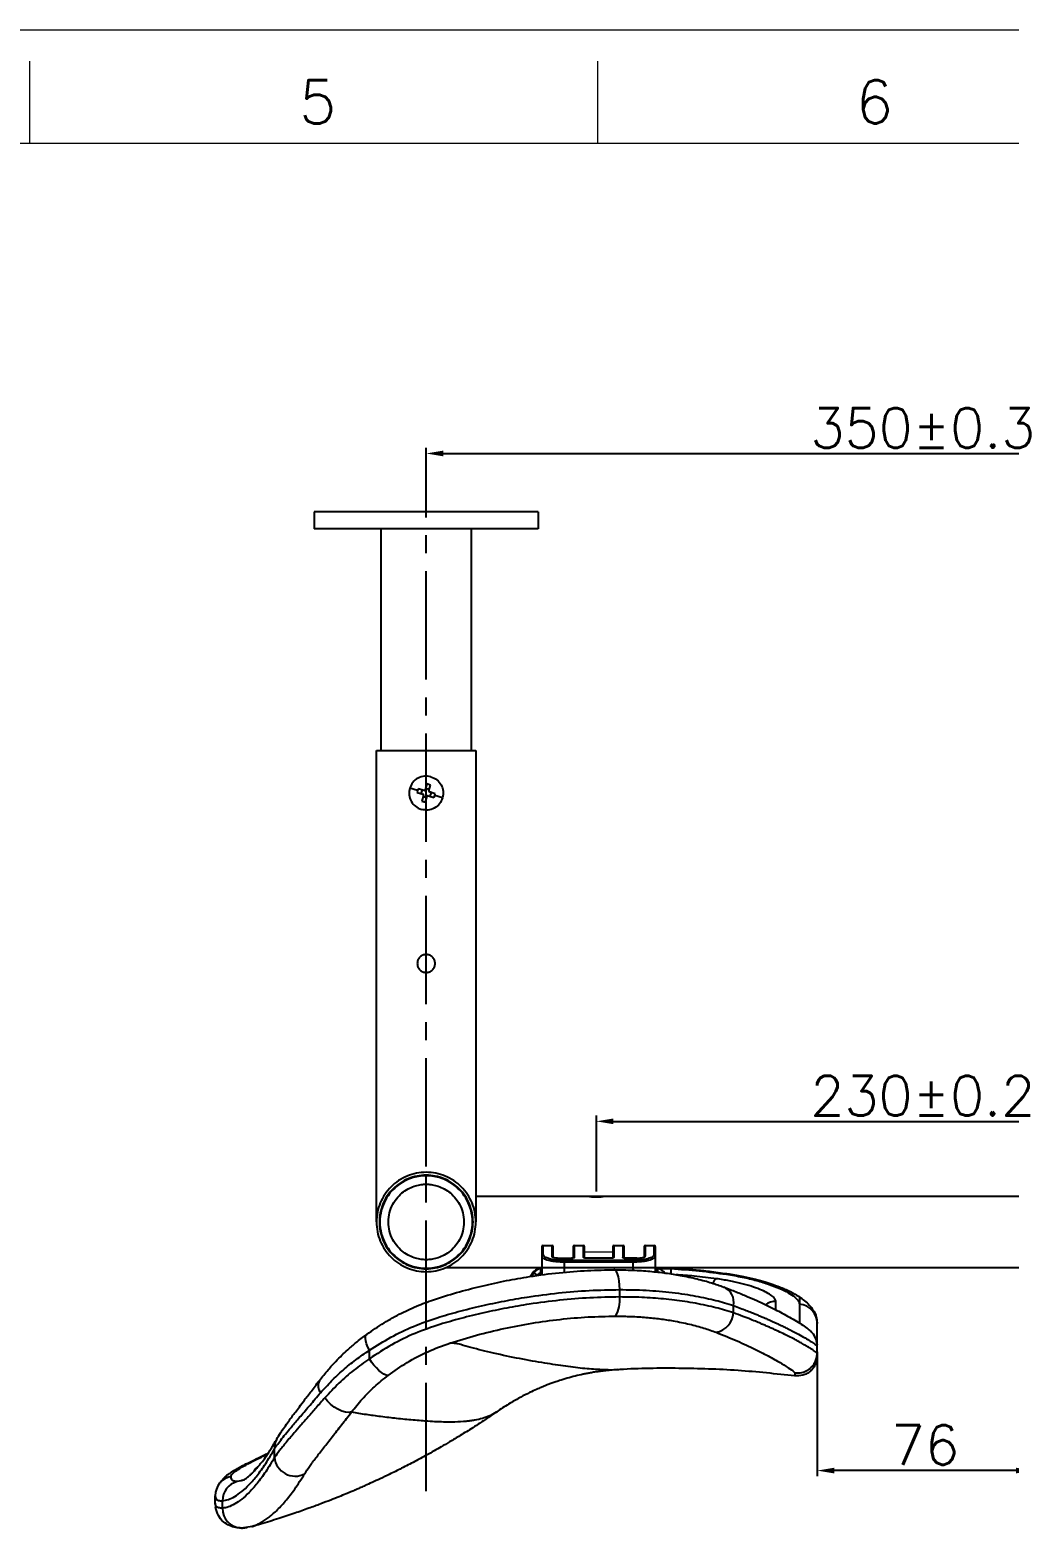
# Model space of a CAD drawing. Header units: inches. Extents: x 63 to 903, y 39 to 633.
# Drawn here: x 483.1 to 655.6, y 369.3 to 633 of the extents above; entities that cross this region are included whole.
import ezdxf

# ---------------------------------------------------------------- set-up
doc = ezdxf.new("R2010")
doc.units = ezdxf.units.IN
doc.header["$MEASUREMENT"] = 0
doc.linetypes.add('CENTER2', pattern=[28.575, 19.05, -3.175, 3.175, -3.175])
doc.layers.get('0').update_dxf_attribs({"lineweight": 13})
doc.layers.get('Defpoints').update_dxf_attribs({"color": 3})
doc.layers.add('윤곽선', color=7, linetype='Continuous', lineweight=9)
doc.layers.add('중심선', color=1, linetype='CENTER2')
doc.styles.get("Standard").update_dxf_attribs({"font": 'romans.shx', "bigfont": 'ghs.shx'})
doc.dimstyles.new('2-1사본 Standard', dxfattribs={"dimtxt": 2.5, "dimasz": 3, "dimexe": 1, "dimexo": 1, "dimgap": 1, "dimtad": 1, "dimdec": 1, "dimlfac": 2, "dimdsep": 46, "dimtxsty": 'Standard', "dimcen": 0.09, "dimclrd": 1, "dimclre": 1, "dimclrt": 2, "dimadec": 0, "dimazin": 0, "dimtfac": 1, "dimtdec": 1, "dimtmove": 0, "dimatfit": 3, "dimfxl": 0, "dimtolj": 1, "dimtzin": 0, "dimarcsym": 0})

# ---------------------------------------------------------------- blocks, each defined once
blk = doc.blocks.new('*D3')
at = {"layer": 'Defpoints', "color": 0}
for p in [(697.89, 440.9), (582.89, 427.53), (697.89, 427.53)]:
    blk.add_point(p, dxfattribs=at)
at = {"layer": '윤곽선', "color": 1, "lineweight": -2}
for p, q in [((582.89, 428.53), (582.89, 441.9)), ((585.89, 440.9), (694.89, 440.9)), ((697.89, 428.53), (697.89, 441.9))]:
    blk.add_line(p, q, dxfattribs=at)
at = {"layer": '윤곽선', "color": 1}
for points in [[(585.89, 441.4), (585.89, 440.4), (582.89, 440.9)], [(694.89, 441.4), (694.89, 440.4), (697.89, 440.9)]]:
    blk.add_solid(points, dxfattribs=at)
at = {"layer": '윤곽선', "color": 2, "insert": (640.39, 445.4), "char_height": 7, "attachment_point": 5}
blk.add_mtext('\\A1;230%%P0.2', dxfattribs=at)
blk = doc.blocks.new('*D4')
at = {"layer": 'Defpoints', "color": 0}
for p in [(621.79, 401.35), (659.79, 400.73), (621.79, 379.43)]:
    blk.add_point(p, dxfattribs=at)
at = {"layer": '윤곽선', "color": 1, "lineweight": -2}
for p, q in [((621.79, 400.35), (621.79, 378.43)), ((659.79, 399.73), (659.79, 378.43)), ((656.79, 379.43), (624.79, 379.43))]:
    blk.add_line(p, q, dxfattribs=at)
at = {"layer": '윤곽선', "color": 1}
for points in [[(624.79, 379.93), (624.79, 378.93), (621.79, 379.43)], [(656.79, 379.93), (656.79, 378.93), (659.79, 379.43)]]:
    blk.add_solid(points, dxfattribs=at)
at = {"layer": '윤곽선', "color": 2, "insert": (640.79, 383.93), "char_height": 7, "attachment_point": 5}
blk.add_mtext('\\A1;76', dxfattribs=at)
blk = doc.blocks.new('*D14')
at = {"layer": 'Defpoints', "color": 0}
for p in [(727.91, 558.46), (552.91, 546.18), (727.91, 545.93)]:
    blk.add_point(p, dxfattribs=at)
at = {"layer": '윤곽선', "color": 1, "lineweight": -2}
for p, q in [((552.91, 547.18), (552.91, 559.46)), ((727.91, 546.93), (727.91, 559.46)), ((555.91, 558.46), (724.91, 558.46))]:
    blk.add_line(p, q, dxfattribs=at)
at = {"layer": '윤곽선', "color": 1}
for points in [[(555.91, 558.96), (555.91, 557.96), (552.91, 558.46)], [(724.91, 558.96), (724.91, 557.96), (727.91, 558.46)]]:
    blk.add_solid(points, dxfattribs=at)
at = {"layer": '윤곽선', "color": 2, "insert": (640.41, 562.96), "char_height": 7, "attachment_point": 5}
blk.add_mtext('\\A1;350%%P0.3', dxfattribs=at)

msp = doc.modelspace()

# ---------------------------------------------------------------- linework, layer by layer
at = {"color": 7, "linetype": 'Continuous'}
for p, q in [((63.122, 633.006), (903.121, 633.006)), ((483.122, 613.006), (483.122, 627.542)), ((583.122, 613.006), (583.122, 627.542)), ((883.121, 613.006), (83.122, 613.006))]:
    msp.add_line(p, q, dxfattribs=at)
at = {"color": 7, "linetype": 'Continuous', "lineweight": 25}
for p, q in [((533.214, 548.184), (533.214, 545.184)), ((572.614, 548.184), (533.214, 548.184)), ((572.614, 548.184), (572.614, 545.184)), ((572.614, 545.184), (533.214, 545.184)), ((544.914, 545.184), (544.914, 506.184)), ((560.914, 506.184), (560.914, 545.184)), ((544.164, 423.184), (544.164, 506.184)), ((561.664, 506.184), (561.664, 423.184)), ((551.4, 499.129), (550.035, 499.53)), ((551.4, 499.129), (551.309, 498.796)), ((551.309, 498.796), (552.342, 498.493)), ((551.503, 499.458), (551.4, 499.129)), ((552.536, 499.155), (551.503, 499.458)), ((552.053, 498.577), (552.248, 499.239)), ((553.026, 500.289), (552.722, 499.256)), ((552.807, 499.545), (553.469, 499.35)), ((553.688, 500.095), (553.026, 500.289)), ((553.384, 499.062), (553.688, 500.095)), ((554.519, 498.572), (553.486, 498.876)), ((553.774, 498.791), (553.58, 498.129)), ((554.427, 498.24), (554.519, 498.572)), ((552.443, 498.306), (552.14, 497.274)), ((552.14, 497.274), (552.802, 497.079)), ((553.021, 497.824), (552.359, 498.018)), ((552.802, 497.079), (553.105, 498.112)), ((553.292, 498.214), (554.324, 497.91)), ((554.324, 497.91), (554.427, 498.24)), ((555.792, 497.839), (554.427, 498.24)), ((573.31, 427.684), (561.664, 427.684)), ((719.914, 427.684), (561.664, 427.684)), ((573.289, 418.791), (573.289, 417.151)), ((573.289, 417.151), (573.289, 413.854)), ((573.539, 419.041), (575.039, 419.041)), ((573.539, 419.037), (575.039, 419.037)), ((573.539, 417.394), (573.539, 419.037)), ((575.039, 419.037), (575.039, 417.206)), ((575.289, 416.963), (575.289, 418.791)), ((576.539, 416.824), (578.539, 416.824)), ((576.539, 416.816), (578.539, 416.816)), ((578.789, 418.791), (578.789, 416.843)), ((579.039, 419.041), (580.539, 419.041)), ((579.039, 419.037), (580.539, 419.037)), ((579.039, 416.948), (579.039, 419.037)), ((580.539, 419.037), (580.539, 417.013)), ((580.789, 416.905), (580.789, 418.791)), ((581.039, 416.89), (585.539, 416.89)), ((581.039, 416.882), (585.539, 416.882)), ((585.789, 418.791), (585.789, 416.909)), ((586.039, 419.041), (587.539, 419.041)), ((586.039, 419.037), (587.539, 419.037)), ((586.039, 417.013), (586.039, 419.037)), ((587.539, 419.037), (587.539, 416.948)), ((587.789, 416.839), (587.789, 418.791)), ((588.039, 416.824), (590.039, 416.824)), ((590.039, 416.816), (588.039, 416.816)), ((591.289, 418.791), (591.289, 416.963)), ((591.539, 419.041), (593.039, 419.041)), ((591.539, 419.037), (593.039, 419.037)), ((591.539, 417.206), (591.539, 419.037)), ((593.039, 419.037), (593.039, 417.394)), ((593.289, 417.151), (593.289, 418.791)), ((593.289, 414.397), (593.289, 417.151)), ((556.457, 415.184), (559.914, 415.184)), ((556.457, 415.184), (688.289, 415.184)), ((559.914, 415.184), (564.914, 415.184)), ((571.614, 414.184), (571.272, 413.593)), ((571.856, 414.184), (571.534, 413.626)), ((573.039, 414.934), (572.913, 414.934)), ((573.039, 414.175), (573.289, 414.175)), ((573.055, 414.931), (573.055, 414.915)), ((589.289, 416.407), (577.289, 416.407)), ((577.289, 416.407), (577.289, 416.166)), ((577.289, 416.166), (589.289, 416.166)), ((586.07, 414.772), (585.989, 414.779)), ((589.289, 416.407), (589.289, 416.166)), ((593.344, 415.131), (596.383, 415.075)), ((593.664, 414.934), (593.539, 414.934)), ((596.07, 413.973), (596.051, 414.974)), ((586.999, 409.984), (586.999, 411.279)), ((607.053, 407.185), (607.053, 408.465)), ((621.737, 405.901), (621.789, 405.311)), ((621.789, 400.111), (621.789, 401.354)), ((542.929, 399.103), (542.929, 400.596)), ((586.679, 397.191), (586.576, 397.179)), ((617.864, 396.158), (617.864, 396.161)), ((526.212, 381.744), (526.212, 383.26)), ((515.744, 373.686), (515.744, 374.997)), ((515.744, 373.711), (515.744, 374.99)), ((515.744, 373.711), (515.822, 372.979)), ((517.031, 372.812), (517.031, 374.102)), ((522.265, 369.587), (520.373, 369.315)), ((522.199, 369.594), (522.265, 369.608))]:
    msp.add_line(p, q, dxfattribs=at)
for p, q in [((584.493, 427.685), (581.285, 427.683)), ((585.789, 417.85), (580.789, 417.85))]:
    msp.add_line(p, q)
at = {"color": 8, "linetype": 'Continuous', "lineweight": 25}
for p, q in [((573.539, 419.041), (573.539, 419.037)), ((575.039, 419.041), (575.039, 419.037)), ((576.539, 416.824), (576.539, 416.816)), ((578.539, 416.824), (578.539, 416.816)), ((579.039, 419.041), (579.039, 419.037)), ((580.539, 419.041), (580.539, 419.037)), ((581.039, 416.89), (581.039, 416.882)), ((585.539, 416.89), (585.539, 416.882)), ((586.039, 419.037), (586.039, 419.041)), ((587.539, 419.037), (587.539, 419.041)), ((588.039, 416.816), (588.039, 416.824)), ((590.039, 416.816), (590.039, 416.824)), ((591.539, 419.037), (591.539, 419.041)), ((593.039, 419.037), (593.039, 419.041)), ((572.913, 414.915), (572.913, 414.934)), ((573.039, 414.934), (573.039, 414.93)), ((573.039, 414.175), (573.039, 413.821)), ((577.289, 414.325), (577.289, 416.166)), ((589.289, 416.166), (589.289, 414.707)), ((593.452, 414.994), (596.051, 414.974)), ((593.539, 414.372), (593.539, 414.934)), ((593.664, 414.934), (593.664, 414.357)), ((614.516, 407.711), (614.507, 409.183)), ((520.348, 377.64), (519.645, 377.493))]:
    msp.add_line(p, q, dxfattribs=at)
at = {"color": 8, "linetype": 'Continuous', "lineweight": 25, "flags": 128}
for points in [[(571.795, 414.08), (571.723, 414.121), (571.663, 414.156), (571.626, 414.177), (571.614, 414.184)], [(586.999, 411.279), (586.971, 412.076), (586.892, 412.831), (586.768, 413.504), (586.604, 414.061), (586.41, 414.472), (586.195, 414.714), (586.07, 414.772)], [(594.963, 414.184), (594.951, 414.177), (594.914, 414.156), (594.854, 414.121), (594.782, 414.08)], [(596.051, 414.974), (596.28, 415.085), (596.383, 415.075)], [(605.785, 413.98), (606.12, 414.059), (606.279, 414.034)], [(542.929, 400.596), (542.628, 401.178), (542.402, 401.736), (542.259, 402.25), (542.206, 402.698), (542.244, 403.064), (542.371, 403.332), (542.441, 403.405)]]:
    msp.add_lwpolyline(points, dxfattribs=at)
at = {"color": 7, "linetype": 'Continuous', "lineweight": 25, "flags": 128}
for points in [[(572.505, 413.809), (572.378, 413.882), (572.257, 413.953), (572.144, 414.018), (572.046, 414.074), (571.965, 414.121), (571.905, 414.156), (571.868, 414.177), (571.856, 414.184)], [(546.223, 396.187), (545.878, 396.25), (545.481, 396.421), (545.049, 396.693), (544.596, 397.056), (544.142, 397.496), (543.701, 397.997), (543.292, 398.539), (542.929, 399.103)], [(539.783, 389.747), (539.283, 389.667), (538.692, 389.719), (538.042, 389.903), (537.366, 390.208), (536.7, 390.618), (536.077, 391.113), (535.53, 391.667), (535.087, 392.251)], [(520.376, 369.315), (520.579, 369.313), (521.36, 369.418)]]:
    msp.add_lwpolyline(points, dxfattribs=at)
at = {"color": 7, "linetype": 'Continuous', "lineweight": 25}
for centre, radius, start, end in [((573.539, 418.791), 0.25, 90, 180), ((573.536, 418.789), 0.248, 89.51572, 179.5018), ((573.535, 417.147), 0.246, 89.16643, 179.13814), ((575.039, 418.791), 0.25, 0, 90), ((575.041, 418.789), 0.248, 0.49942, 90.48306), ((579.039, 418.791), 0.25, 90, 180), ((579.036, 418.789), 0.248, 89.51572, 179.5018), ((580.539, 418.791), 0.25, 0, 90), ((580.541, 418.789), 0.248, 0.49942, 90.48306), ((586.039, 418.791), 0.25, 90, 180), ((586.036, 418.789), 0.248, 89.51572, 179.5018), ((587.539, 418.791), 0.25, 0, 90), ((587.541, 418.789), 0.248, 0.4982, 90.48428), ((591.539, 418.791), 0.25, 90, 180), ((591.536, 418.789), 0.248, 89.51572, 179.5018), ((593.039, 418.791), 0.25, 0, 90), ((593.041, 418.789), 0.248, 0.4982, 90.48428), ((593.042, 417.147), 0.246, 0.86186, 90.83357), ((572.913, 413.434), 1.5, 90, 150), ((573.155, 413.434), 1.5, 93.80151, 150), ((573.155, 413.434), 0.75, 98.89943, 150), ((573.039, 415.184), 0.25, 270, 0), ((573.039, 415.18), 0.25, 273.80151, 0), ((593.539, 415.184), 0.25, 180, 270), ((593.664, 413.434), 1.5, 30, 90), ((581.242, 409.429), 5.784, 330.78793, 5.50268), ((603.328, 407.44), 3.734, 280.33732, 356.07901), ((529.828, 382.073), 3.631, 185.1984, 297.42357), ((519.235, 374.985), 3.491, 101.2646, 179.91207), ((520.523, 374.113), 3.492, 104.55318, 180.18808)]:
    msp.add_arc(centre, radius, start, end, dxfattribs=at)
at = {"color": 8, "linetype": 'Continuous', "lineweight": 25}
for centre, radius, start, end in [((575.042, 416.958), 0.248, 12.19103, 90.75222), ((579.037, 416.695), 0.253, 89.73945, 143.47592), ((580.54, 416.76), 0.253, 36.78351, 90.25944), ((586.037, 416.76), 0.253, 89.74152, 143.2147), ((587.54, 416.696), 0.252, 36.38489, 90.31136), ((591.535, 416.958), 0.248, 89.24457, 167.94762), ((604.925, 411.787), 1.656, 121.75659, 157.79304), ((604.16, 409.033), 2.948, 348.87991, 66.60871), ((614.287, 406.665), 2.528, 85.01803, 128.99954), ((618.321, 405.277), 3.472, 357.04261, 84.24235), ((535.804, 394.367), 1.927, 152.26229, 220.0945), ((529.244, 383.49), 3.041, 150.94002, 184.32922), ((520.522, 372.803), 3.491, 179.85182, 267.59375)]:
    msp.add_arc(centre, radius, start, end, dxfattribs=at)
at = {"color": 7, "linetype": 'Continuous', "lineweight": 25}
for points, knots in [([(544.164, 506.184), (544.196, 506.184), (544.262, 506.184), (544.782, 506.184), (545.59, 506.184), (546.687, 506.184), (548.021, 506.184), (549.544, 506.184), (551.196, 506.184), (552.914, 506.184), (554.632, 506.184), (556.284, 506.184), (557.806, 506.184), (559.141, 506.184), (560.237, 506.184), (561.046, 506.184), (561.566, 506.184), (561.631, 506.184), (561.664, 506.184)], [0, 0, 0, 0, 0.0625, 0.1250001, 0.1874999, 0.2500001, 0.3125, 0.375, 0.4374999, 0.4999999, 0.5625001, 0.625, 0.6875, 0.7499999, 0.8125001, 0.8749999, 0.9375, 1, 1, 1, 1]), ([(553.759, 501.563), (553.369, 501.63), (552.59, 501.765), (551.443, 501.379), (550.498, 500.623), (550.19, 499.894), (550.035, 499.53)], [0, 0, 0, 0, 0.2499993, 0.5000005, 0.7499995, 1, 1, 1, 1]), ([(553.759, 501.563), (554.124, 501.408), (554.853, 501.1), (555.609, 500.155), (555.995, 499.008), (555.86, 498.229), (555.792, 497.839)], [0, 0, 0, 0, 0.2499997, 0.5, 0.75, 1, 1, 1, 1]), ([(550.035, 499.53), (549.968, 499.14), (549.833, 498.36), (550.219, 497.213), (550.975, 496.268), (551.704, 495.96), (552.068, 495.806)], [0, 0, 0, 0, 0.2499999, 0.5000005, 0.75, 1, 1, 1, 1]), ([(552.443, 498.306), (552.447, 498.326), (552.453, 498.365), (552.434, 498.422), (552.396, 498.47), (552.36, 498.485), (552.342, 498.493)], [0, 0, 0, 0, 0.2500191, 0.4997504, 0.7494252, 1, 1, 1, 1]), ([(552.536, 499.155), (552.556, 499.151), (552.594, 499.145), (552.652, 499.164), (552.699, 499.202), (552.715, 499.238), (552.722, 499.256)], [0, 0, 0, 0, 0.2500194, 0.499759, 0.7494123, 1, 1, 1, 1]), ([(553.384, 499.062), (553.381, 499.042), (553.374, 499.004), (553.393, 498.946), (553.431, 498.899), (553.468, 498.883), (553.486, 498.876)], [0, 0, 0, 0, 0.2500191, 0.4997504, 0.7494252, 1, 1, 1, 1]), ([(555.792, 497.839), (555.638, 497.474), (555.33, 496.745), (554.385, 495.989), (553.238, 495.603), (552.458, 495.738), (552.068, 495.806)], [0, 0, 0, 0, 0.2500005, 0.5000009, 0.7500007, 1, 1, 1, 1]), ([(553.292, 498.214), (553.272, 498.217), (553.233, 498.224), (553.176, 498.205), (553.128, 498.167), (553.113, 498.13), (553.105, 498.112)], [0, 0, 0, 0, 0.2500205, 0.4997579, 0.7494238, 1, 1, 1, 1]), ([(554.489, 468.684), (554.465, 468.891), (554.417, 469.303), (554.054, 469.826), (553.535, 470.176), (552.915, 470.3), (552.294, 470.177), (551.775, 469.827), (551.411, 469.305), (551.363, 468.891), (551.339, 468.684)], [0, 0, 0, 0, 0.1248758, 0.2498069, 0.3747761, 0.4998242, 0.6248423, 0.749795, 0.8746851, 1, 1, 1, 1]), ([(551.339, 468.684), (551.363, 468.477), (551.41, 468.064), (551.774, 467.542), (552.293, 467.192), (552.913, 467.068), (553.534, 467.191), (554.053, 467.542), (554.417, 468.065), (554.465, 468.478), (554.489, 468.684)], [0, 0, 0, 0, 0.1250747, 0.2500706, 0.3749934, 0.4998806, 0.6248648, 0.7500121, 0.8750757, 1, 1, 1, 1]), ([(552.914, 431.934), (552.341, 431.902), (551.196, 431.836), (549.544, 431.316), (548.021, 430.508), (546.687, 429.411), (545.592, 428.077), (544.778, 426.554), (544.277, 424.902), (544.107, 423.184), (544.277, 421.466), (544.778, 419.814), (545.592, 418.292), (546.687, 416.957), (548.021, 415.861), (549.544, 415.052), (551.196, 414.532), (552.341, 414.467), (552.914, 414.434)], [0, 0, 0, 0, 0.0625, 0.1249999, 0.1874999, 0.2499999, 0.3125, 0.3749999, 0.4375, 0.5, 0.5625, 0.6250001, 0.6875, 0.7500002, 0.8125001, 0.8750001, 0.9375, 1, 1, 1, 1]), ([(552.914, 431.434), (552.374, 431.403), (551.294, 431.342), (549.736, 430.851), (548.301, 430.089), (547.043, 429.055), (546.01, 427.797), (545.243, 426.362), (544.77, 424.804), (544.611, 423.184), (544.77, 421.564), (545.243, 420.007), (546.01, 418.571), (547.043, 417.313), (548.301, 416.279), (549.736, 415.517), (551.294, 415.026), (552.374, 414.965), (552.914, 414.934)], [0, 0, 0, 0, 0.0624998, 0.1249998, 0.1874998, 0.2499999, 0.3125, 0.375, 0.4375, 0.5, 0.5625, 0.625, 0.6875, 0.7500001, 0.8125002, 0.8750002, 0.9375002, 1, 1, 1, 1]), ([(552.914, 431.334), (552.552, 431.32), (551.781, 431.29), (550.572, 431.025), (549.274, 430.526), (547.948, 429.715), (546.693, 428.55), (545.639, 427.022), (544.93, 425.191), (544.679, 423.184), (544.93, 421.177), (545.639, 419.346), (546.693, 417.819), (547.948, 416.653), (549.274, 415.842), (550.572, 415.344), (551.781, 415.078), (552.552, 415.048), (552.914, 415.034)], [0, 0, 0, 0, 0.0424236, 0.0904205, 0.1445034, 0.2049696, 0.2717345, 0.3441509, 0.4208945, 0.5, 0.5791055, 0.6558491, 0.7282655, 0.7950304, 0.8554966, 0.9095795, 0.9575764, 1, 1, 1, 1]), ([(552.914, 416.534), (552.619, 416.546), (551.99, 416.57), (551.003, 416.787), (549.944, 417.193), (548.862, 417.855), (547.838, 418.806), (546.978, 420.053), (546.4, 421.547), (546.195, 423.184), (546.4, 424.822), (546.978, 426.316), (547.838, 427.562), (548.862, 428.513), (549.944, 429.175), (551.003, 429.582), (551.99, 429.798), (552.619, 429.823), (552.914, 429.834)], [0, 0, 0, 0, 0.0424235, 0.0904206, 0.1445033, 0.2049696, 0.2717344, 0.3441509, 0.4208944, 0.5, 0.5791055, 0.6558491, 0.7282657, 0.7950304, 0.8554967, 0.9095794, 0.9575765, 1, 1, 1, 1]), ([(552.914, 414.434), (553.487, 414.467), (554.632, 414.532), (556.284, 415.052), (557.806, 415.861), (559.141, 416.957), (560.236, 418.292), (561.05, 419.814), (561.551, 421.466), (561.72, 423.184), (561.551, 424.902), (561.05, 426.554), (560.236, 428.077), (559.141, 429.411), (557.806, 430.508), (556.284, 431.316), (554.632, 431.836), (553.487, 431.902), (552.914, 431.934)], [0, 0, 0, 0, 0.0625002, 0.1250001, 0.1875001, 0.25, 0.3125001, 0.375, 0.4375001, 0.5, 0.5625, 0.625, 0.6874999, 0.75, 0.8124999, 0.8749999, 0.9374998, 1, 1, 1, 1]), ([(552.914, 414.934), (553.454, 414.965), (554.534, 415.026), (556.091, 415.517), (557.527, 416.279), (558.785, 417.313), (559.818, 418.571), (560.585, 420.007), (561.057, 421.564), (561.217, 423.184), (561.057, 424.804), (560.585, 426.362), (559.818, 427.797), (558.785, 429.055), (557.527, 430.089), (556.091, 430.851), (554.534, 431.342), (553.454, 431.403), (552.914, 431.434)], [0, 0, 0, 0, 0.0625, 0.125, 0.1875, 0.25, 0.3125001, 0.3750001, 0.4375, 0.5, 0.5625, 0.6249999, 0.6874999, 0.75, 0.8125, 0.875, 0.9375, 1, 1, 1, 1]), ([(552.914, 415.034), (553.275, 415.048), (554.046, 415.078), (555.255, 415.344), (556.553, 415.842), (557.879, 416.653), (559.135, 417.819), (560.188, 419.346), (560.897, 421.177), (561.148, 423.184), (560.897, 425.191), (560.188, 427.022), (559.135, 428.55), (557.879, 429.715), (556.553, 430.526), (555.255, 431.025), (554.046, 431.29), (553.275, 431.32), (552.914, 431.334)], [0, 0, 0, 0, 0.0424239, 0.0904208, 0.1445036, 0.2049698, 0.2717344, 0.344151, 0.4208945, 0.5, 0.5791055, 0.655849, 0.7282656, 0.7950302, 0.8554964, 0.9095792, 0.9575761, 1, 1, 1, 1]), ([(552.914, 429.834), (552.914, 430.023), (552.914, 430.313), (552.914, 430.662), (552.914, 430.903), (552.914, 431.096), (552.914, 431.283), (552.914, 431.314), (552.914, 431.334)], [0, 0, 0, 0, 0.2394569, 0.3683605, 0.4999996, 0.6316388, 0.7605424, 1, 1, 1, 1]), ([(552.914, 429.834), (553.209, 429.823), (553.838, 429.798), (554.824, 429.582), (555.883, 429.175), (556.965, 428.513), (557.99, 427.562), (558.85, 426.316), (559.428, 424.822), (559.633, 423.184), (559.428, 421.547), (558.85, 420.053), (557.99, 418.806), (556.965, 417.855), (555.883, 417.193), (554.824, 416.787), (553.838, 416.57), (553.209, 416.546), (552.914, 416.534)], [0, 0, 0, 0, 0.0424238, 0.0904209, 0.1445036, 0.2049698, 0.2717345, 0.344151, 0.4208946, 0.5, 0.5791055, 0.655849, 0.7282655, 0.7950302, 0.8554964, 0.9095791, 0.9575762, 1, 1, 1, 1]), ([(584.493, 427.683), (584.49, 427.684), (584.479, 427.686), (584.364, 427.669), (584.144, 427.63), (583.912, 427.598), (583.74, 427.575), (583.52, 427.551), (583.201, 427.53), (582.885, 427.523), (582.568, 427.531), (582.26, 427.551), (582.066, 427.572), (581.953, 427.586), (581.867, 427.598), (581.629, 427.631), (581.41, 427.669), (581.297, 427.686), (581.287, 427.684), (581.285, 427.683)], [0, 0, 0, 0, 0.0194679, 0.0895513, 0.2263, 0.2737745, 0.2877118, 0.3637323, 0.4344292, 0.5010705, 0.5672055, 0.6384139, 0.7070797, 0.7090028, 0.7262088, 0.7758011, 0.9124503, 0.9827301, 1, 1, 1, 1]), ([(573.289, 417.151), (573.317, 417.064), (573.352, 416.954), (573.514, 416.838), (573.749, 416.686), (574.22, 416.508), (575.059, 416.335), (575.996, 416.205), (576.778, 416.182), (577.289, 416.166)], [0, 0, 0, 0, 0.1807046, 0.229749, 0.2438823, 0.4996713, 0.6328766, 0.7607022, 1, 1, 1, 1]), ([(577.289, 416.407), (577.04, 416.411), (576.539, 416.419), (575.587, 416.505), (574.547, 416.697), (573.706, 417.029), (573.594, 417.272), (573.539, 417.394)], [0, 0, 0, 0, 0.12477465, 0.25143056, 0.50061514, 0.74957967, 1, 1, 1, 1]), ([(575.039, 417.206), (575.06, 417.156), (575.104, 417.058), (575.443, 416.927), (575.858, 416.853), (576.239, 416.82), (576.439, 416.817), (576.539, 416.816)], [0, 0, 0, 0, 0.2502024, 0.4998557, 0.7493921, 0.8747496, 1, 1, 1, 1]), ([(575.847, 416.867), (575.943, 416.855), (576.155, 416.83), (576.403, 416.826), (576.539, 416.823)], [0, 0, 0, 0, 0.4551555, 1, 1, 1, 1]), ([(579.039, 416.948), (579.032, 416.931), (579.019, 416.897), (578.921, 416.86), (578.821, 416.838), (578.734, 416.825), (578.639, 416.817), (578.572, 416.816), (578.539, 416.816)], [0, 0, 0, 0, 0.25068221, 0.49915517, 0.6280756, 0.75089448, 0.87303004, 1, 1, 1, 1]), ([(578.539, 416.823), (578.573, 416.824), (578.638, 416.825), (578.718, 416.831), (578.773, 416.837), (578.792, 416.836), (578.8, 416.835)], [0, 0, 0, 0, 0.2903127, 0.5557937, 0.7999331, 1, 1, 1, 1]), ([(580.539, 417.013), (580.545, 416.996), (580.558, 416.962), (580.656, 416.926), (580.756, 416.904), (580.843, 416.891), (580.938, 416.883), (581.005, 416.882), (581.039, 416.882)], [0, 0, 0, 0, 0.25039597, 0.49830699, 0.62753056, 0.75058832, 0.87290032, 1, 1, 1, 1]), ([(580.797, 416.899), (580.811, 416.898), (580.843, 416.897), (580.927, 416.89), (580.999, 416.89), (581.039, 416.89)], [0, 0, 0, 0, 0.2690652, 0.6079927, 1, 1, 1, 1]), ([(585.539, 416.882), (585.572, 416.882), (585.639, 416.883), (585.734, 416.891), (585.821, 416.904), (585.921, 416.926), (586.019, 416.962), (586.032, 416.996), (586.039, 417.013)], [0, 0, 0, 0, 0.126978, 0.2491268, 0.3719418, 0.5008418, 0.7493365, 1, 1, 1, 1]), ([(585.539, 416.89), (585.573, 416.89), (585.638, 416.891), (585.718, 416.897), (585.773, 416.903), (585.791, 416.902), (585.799, 416.901)], [0, 0, 0, 0, 0.29346963, 0.56184414, 0.80866282, 1, 1, 1, 1]), ([(588.039, 416.816), (588.005, 416.816), (587.938, 416.817), (587.843, 416.825), (587.756, 416.838), (587.656, 416.86), (587.558, 416.897), (587.545, 416.931), (587.539, 416.948)], [0, 0, 0, 0, 0.1270872, 0.2493944, 0.3724521, 0.5016976, 0.7495911, 1, 1, 1, 1]), ([(587.794, 416.833), (587.809, 416.832), (587.843, 416.831), (587.927, 416.824), (588, 416.824), (588.039, 416.823)], [0, 0, 0, 0, 0.2816744, 0.6148516, 1, 1, 1, 1]), ([(593.039, 417.394), (592.982, 417.272), (592.87, 417.029), (592.029, 416.697), (590.991, 416.505), (590.04, 416.42), (589.539, 416.411), (589.289, 416.407)], [0, 0, 0, 0, 0.2507546, 0.4998109, 0.7486817, 0.8740429, 1, 1, 1, 1]), ([(589.289, 416.166), (589.798, 416.182), (590.58, 416.205), (591.516, 416.334), (592.344, 416.505), (592.803, 416.677), (593.049, 416.828), (593.222, 416.948), (593.26, 417.065), (593.289, 417.151)], [0, 0, 0, 0, 0.2390696, 0.3667687, 0.4998424, 0.7486272, 0.7561125, 0.8197021, 1, 1, 1, 1]), ([(590.039, 416.816), (590.138, 416.817), (590.339, 416.82), (590.721, 416.853), (591.135, 416.928), (591.473, 417.058), (591.517, 417.156), (591.539, 417.206)], [0, 0, 0, 0, 0.1253958, 0.2515764, 0.5009941, 0.7504672, 1, 1, 1, 1]), ([(590.039, 416.823), (590.153, 416.825), (590.376, 416.829), (590.673, 416.858), (590.909, 416.894), (591.105, 416.936), (591.166, 416.958), (591.198, 416.97)], [0, 0, 0, 0, 0.2195864, 0.4247914, 0.6163254, 0.7950194, 1, 1, 1, 1]), ([(552.914, 415.034), (552.914, 415.054), (552.914, 415.085), (552.914, 415.272), (552.914, 415.466), (552.914, 415.706), (552.914, 416.055), (552.914, 416.345), (552.914, 416.534)], [0, 0, 0, 0, 0.2394577, 0.3683609, 0.5000006, 0.6316398, 0.7605431, 1, 1, 1, 1]), ([(554.576, 409.626), (555.978, 410.063), (558.727, 410.919), (562.91, 411.985), (567.024, 412.879), (571.504, 413.669), (576.287, 414.286), (581.302, 414.689), (584.503, 414.745), (586.07, 414.772)], [0, 0, 0, 0, 0.1393492, 0.2731001, 0.403078, 0.5300749, 0.6939772, 0.8501613, 1, 1, 1, 1]), ([(573.055, 414.915), (573.077, 414.921), (573.123, 414.932), (573.187, 414.971), (573.241, 415.026), (573.262, 415.07), (573.272, 415.092)], [0, 0, 0, 0, 0.23382343, 0.48240923, 0.74014648, 1, 1, 1, 1]), ([(586.07, 414.772), (587.159, 414.76), (589.297, 414.738), (592.312, 414.527), (595.099, 414.214), (597.907, 413.769), (600.639, 413.19), (603.22, 412.489), (604.635, 411.987), (605.329, 411.74)], [0, 0, 0, 0, 0.1397946, 0.2744928, 0.4055729, 0.5331899, 0.6956339, 0.8507652, 1, 1, 1, 1]), ([(596.051, 414.974), (597.711, 414.861), (601.029, 414.635), (604.2, 414.198), (605.785, 413.98)], [0, 0, 0, 0, 0.5003497, 1, 1, 1, 1]), ([(596.383, 415.075), (596.992, 415.037), (598.367, 414.95), (600.638, 414.751), (603.343, 414.458), (605.25, 414.183), (606.279, 414.034)], [0, 0, 0, 0, 0.1801637, 0.4067837, 0.6799053, 1, 1, 1, 1]), ([(606.279, 414.034), (607.134, 413.89), (608.751, 413.618), (610.853, 413.128), (612.587, 412.647), (613.986, 412.192), (615.114, 411.776), (616.083, 411.379), (617.112, 410.904), (618.25, 410.284), (619.319, 409.557), (620.246, 408.745), (620.977, 407.881), (621.491, 407.021), (621.602, 406.472), (621.649, 406.239), (621.649, 406.239), (621.649, 406.239), (621.649, 406.239), (621.683, 406.07), (621.717, 405.901), (621.752, 405.732)], [0, 0, 0, 0, 0.1066097, 0.2016911, 0.2859007, 0.3600648, 0.4239349, 0.4786903, 0.5398371, 0.6124897, 0.6978472, 0.7703013, 0.8496178, 0.9362342, 1, 1, 1, 1, 1, 1, 1.0462308, 1.0462308, 1.0462308, 1.0462308]), ([(614.507, 409.183), (614.47, 409.343), (614.396, 409.664), (613.828, 410.201), (612.94, 410.76), (611.722, 411.326), (610.198, 411.877), (608.393, 412.389), (606.35, 412.847), (604.821, 413.079), (604.054, 413.195)], [0, 0, 0, 0, 0.12483947, 0.24883041, 0.37313839, 0.49793212, 0.62250874, 0.74840766, 0.87379488, 1, 1, 1, 1]), ([(605.329, 411.74), (606.069, 411.456), (607.51, 410.903), (609.435, 410.097), (611.137, 409.346), (612.666, 408.633), (614.05, 407.955), (615.378, 407.273), (616.655, 406.582), (617.9, 405.866), (619.043, 405.153), (620.025, 404.479), (620.45, 404.114), (620.663, 403.93)], [0, 0, 0, 0, 0.09105049, 0.17739507, 0.25924281, 0.33676749, 0.41697244, 0.49327139, 0.57841489, 0.67272687, 0.77610116, 0.88753653, 1, 1, 1, 1]), ([(605.785, 413.98), (606.736, 413.822), (608.627, 413.508), (611.146, 412.891), (613.365, 412.208), (615.239, 411.478), (616.741, 410.735), (617.832, 410.012), (618.535, 409.326), (618.625, 408.93), (618.669, 408.732), (618.669, 408.732), (618.669, 408.732), (618.669, 408.732), (618.669, 408.732), (618.669, 408.732), (618.669, 408.732)], [0, 0, 0, 0, 0.1275793, 0.253453, 0.3790622, 0.5042811, 0.6283883, 0.7530164, 0.8763659, 1, 1, 1, 1, 1, 1, 1.0000107, 1.0000107, 1.0000107, 1.0000107]), ([(542.441, 403.405), (543.448, 404.1), (545.402, 405.449), (548.481, 407.136), (551.512, 408.541), (553.575, 409.271), (554.576, 409.626)], [0, 0, 0, 0, 0.2729467, 0.5296776, 0.7716658, 1, 1, 1, 1]), ([(554.828, 406.33), (556.065, 406.696), (558.633, 407.458), (562.613, 408.425), (566.681, 409.289), (571.207, 410.078), (576.2, 410.729), (581.661, 411.182), (585.216, 411.247), (586.999, 411.279)], [0, 0, 0, 0, 0.1202329, 0.249812, 0.3757131, 0.4990185, 0.6665849, 0.8327695, 1, 1, 1, 1]), ([(586.999, 409.984), (585.256, 409.951), (581.771, 409.885), (576.424, 409.446), (571.518, 408.817), (567.06, 408.049), (563.041, 407.207), (559.106, 406.261), (556.566, 405.519), (555.338, 405.16)], [0, 0, 0, 0, 0.1662577, 0.3324012, 0.4988395, 0.6229418, 0.7495753, 0.8789161, 1, 1, 1, 1]), ([(586.999, 411.279), (587.777, 411.275), (589.355, 411.267), (591.679, 411.168), (593.991, 411.007), (596.268, 410.776), (598.399, 410.49), (600.402, 410.155), (602.23, 409.789), (603.938, 409.386), (605.567, 408.946), (606.539, 408.632), (607.053, 408.465)], [0, 0, 0, 0, 0.0946231, 0.1918437, 0.2917273, 0.3943348, 0.4997216, 0.5947641, 0.6959967, 0.7930553, 0.8904281, 1, 1, 1, 1]), ([(607.053, 407.185), (606.541, 407.35), (605.575, 407.662), (603.953, 408.099), (602.246, 408.501), (600.413, 408.866), (597.95, 409.278), (594.822, 409.659), (590.971, 409.942), (588.303, 409.97), (586.999, 409.984)], [0, 0, 0, 0, 0.1090228, 0.2059388, 0.3030505, 0.4047374, 0.5001813, 0.6743079, 0.8408208, 1, 1, 1, 1]), ([(542.929, 400.596), (544.17, 401.388), (546.624, 402.955), (550.614, 404.882), (553.431, 405.85), (554.828, 406.33)], [0, 0, 0, 0, 0.3400882, 0.6726335, 1, 1, 1, 1]), ([(557.08, 401.863), (558.635, 402.341), (561.75, 403.297), (566.61, 404.461), (571.543, 405.408), (576.504, 406.087), (581.45, 406.518), (584.673, 406.577), (586.29, 406.606)], [0, 0, 0, 0, 0.1665514, 0.3334827, 0.5009126, 0.6672811, 0.8330055, 1, 1, 1, 1]), ([(586.29, 406.606), (587.207, 406.597), (589.031, 406.58), (591.637, 406.411), (594.115, 406.149), (596.714, 405.756), (599.338, 405.215), (601.9, 404.527), (603.297, 404.021), (603.998, 403.767)], [0, 0, 0, 0, 0.1250155, 0.2488472, 0.3726094, 0.4973227, 0.6646648, 0.8316234, 1, 1, 1, 1]), ([(607.053, 408.465), (607.453, 408.319), (608.215, 408.039), (609.256, 407.641), (610.162, 407.284), (610.943, 406.967), (611.606, 406.69), (612.16, 406.454), (612.734, 406.206), (613.425, 405.903), (614.23, 405.539), (615.04, 405.163), (615.777, 404.811), (616.447, 404.483), (617.391, 404.009), (618.508, 403.423), (619.681, 402.765), (620.62, 402.197), (621.35, 401.713), (621.643, 401.473), (621.789, 401.354)], [0, 0, 0, 0, 0.0484059, 0.0924395, 0.1321011, 0.1673903, 0.1983072, 0.2248519, 0.2470244, 0.282748, 0.3294842, 0.3743942, 0.417479, 0.4587392, 0.4981761, 0.6016148, 0.7006842, 0.7999477, 0.9010407, 1, 1, 1, 1]), ([(621.789, 400.092), (621.703, 400.164), (621.532, 400.308), (621.159, 400.574), (620.698, 400.88), (620.15, 401.218), (619.521, 401.588), (618.811, 401.987), (617.994, 402.426), (617.08, 402.898), (616.054, 403.409), (615.216, 403.81), (614.617, 404.088), (614.322, 404.224), (614.018, 404.363), (613.703, 404.505), (613.378, 404.65), (613.043, 404.798), (612.603, 404.989), (611.99, 405.253), (611.126, 405.617), (610.023, 406.064), (608.66, 406.596), (607.614, 406.979), (607.053, 407.185)], [0, 0, 0, 0, 0.0615996, 0.1240307, 0.1873038, 0.2514285, 0.3114654, 0.3732096, 0.4366675, 0.501845, 0.5653965, 0.6335967, 0.6495469, 0.6657317, 0.6821511, 0.698805, 0.7156936, 0.7328167, 0.7501745, 0.7818903, 0.822731, 0.8726963, 0.931786, 1, 1, 1, 1]), ([(555.338, 405.16), (553.874, 404.661), (550.925, 403.656), (546.762, 401.619), (544.217, 399.948), (542.929, 399.103)], [0, 0, 0, 0, 0.3273237, 0.659755, 1, 1, 1, 1]), ([(603.998, 403.767), (605.262, 403.259), (607.785, 402.245), (610.903, 400.779), (613.522, 399.427), (615.577, 398.25), (617.101, 397.274), (617.613, 396.847), (617.868, 396.634)], [0, 0, 0, 0, 0.1664873, 0.3321827, 0.4980807, 0.6652567, 0.8333315, 1, 1, 1, 1]), ([(621.789, 401.372), (621.748, 401.777), (621.664, 402.621), (621.181, 403.382), (620.813, 403.792), (620.724, 403.865), (620.656, 403.921)], [0, 0, 0, 0, 0.4220803, 0.8800642, 0.9071985, 1, 1, 1, 1]), ([(621.789, 401.471), (621.789, 401.503), (621.789, 401.69), (621.789, 402.439), (621.789, 403.635), (621.789, 404.752), (621.789, 405.311)], [0, 0, 0, 0, 0.06264833, 0.37485086, 0.6871644, 1, 1, 1, 1]), ([(534.099, 395.264), (534.606, 395.903), (535.518, 397.055), (536.87, 398.535), (538.028, 399.705), (539.199, 400.802), (540.631, 402.046), (541.793, 402.918), (542.441, 403.405)], [0, 0, 0, 0, 0.2170425, 0.3907437, 0.5215578, 0.6407781, 0.7995577, 1, 1, 1, 1]), ([(546.223, 396.187), (547.319, 396.962), (549.501, 398.505), (553.137, 400.428), (555.763, 401.384), (557.08, 401.863)], [0, 0, 0, 0, 0.3346606, 0.6665747, 1, 1, 1, 1]), ([(621.781, 401.646), (621.781, 401.621), (621.78, 401.577), (621.772, 401.592), (621.768, 401.598)], [0, 0, 0, 0, 0.5757285, 1, 1, 1, 1]), ([(621.789, 401.354), (621.789, 401.357), (621.789, 401.363), (621.789, 401.37), (621.789, 401.372)], [0, 0, 0, 0, 0.5602057, 1, 1, 1, 1]), ([(534.33, 393.126), (534.955, 393.824), (536.169, 395.179), (538.249, 397.118), (540.461, 398.934), (542.118, 400.05), (542.929, 400.596)], [0, 0, 0, 0, 0.2577452, 0.4999389, 0.7549344, 1, 1, 1, 1]), ([(542.929, 399.103), (541.998, 398.449), (540.081, 397.103), (537.451, 394.807), (535.889, 393.118), (535.087, 392.251)], [0, 0, 0, 0, 0.31474837, 0.64780933, 1, 1, 1, 1]), ([(621.789, 399.569), (621.735, 399.098), (621.652, 398.371), (621.15, 397.507), (620.629, 396.924), (619.987, 396.477), (619.069, 396.084), (618.337, 396.09), (617.864, 396.094)], [0, 0, 0, 0, 0.2379439, 0.3673698, 0.4999726, 0.6325808, 0.762015, 1, 1, 1, 1]), ([(617.868, 396.634), (618.272, 396.626), (618.991, 396.612), (619.854, 396.953), (620.326, 397.259), (620.529, 397.424), (620.582, 397.47), (620.596, 397.482), (620.601, 397.486), (620.795, 397.656), (621.141, 398.037), (621.515, 398.693), (621.744, 399.389), (621.774, 399.862), (621.789, 400.092)], [0, 0, 0, 0, 0.2035773, 0.3630377, 0.4633468, 0.4895987, 0.4966702, 0.4986895, 0.4993191, 0.4996958, 0.6301303, 0.7588054, 0.8828513, 1, 1, 1, 1]), ([(621.789, 400.111), (621.789, 400.107), (621.789, 400.101), (621.789, 400.095), (621.789, 400.092)], [0, 0, 0, 0, 0.5597002, 1, 1, 1, 1]), ([(621.789, 399.607), (621.789, 399.612), (621.789, 399.624), (621.789, 399.928), (621.789, 400.111)], [0, 0, 0, 0, 0.4014205, 1, 1, 1, 1]), ([(539.783, 389.747), (540.399, 390.516), (541.625, 392.048), (543.764, 394.216), (545.404, 395.53), (546.223, 396.187)], [0, 0, 0, 0, 0.33494791, 0.66744073, 1, 1, 1, 1]), ([(586.686, 397.184), (586.248, 397.157), (585.448, 397.108), (584.329, 396.993), (583.395, 396.874), (582.597, 396.755), (581.888, 396.636), (581.209, 396.51), (580.315, 396.328), (579.168, 396.064), (577.778, 395.693), (576.57, 395.323), (575.608, 395), (574.901, 394.747), (574.28, 394.513), (573.709, 394.288), (573.081, 394.03), (572.216, 393.657), (571.011, 393.1), (569.447, 392.303), (567.582, 391.251), (566.287, 390.394), (565.587, 389.93)], [0, 0, 0, 0, 0.0694625, 0.1269376, 0.172302, 0.2099884, 0.2442859, 0.2753689, 0.3070705, 0.3705793, 0.4355612, 0.4982889, 0.5340689, 0.566048, 0.5942111, 0.6185461, 0.6434885, 0.6792861, 0.7359616, 0.8083284, 0.8963694, 1, 1, 1, 1]), ([(617.857, 396.083), (614.522, 396.443), (607.732, 397.176), (597.437, 397.488), (590.338, 397.429), (586.728, 397.182), (586.577, 397.171)], [0, 0, 0, 0, 0.3210583, 0.653525, 0.9855215, 1, 1, 1, 1]), ([(526.212, 383.26), (526.389, 383.528), (526.744, 384.065), (527.482, 385.03), (528.355, 386.113), (529.453, 387.428), (530.812, 389.029), (532.465, 390.958), (533.699, 392.392), (534.33, 393.126)], [0, 0, 0, 0, 0.1238128, 0.248025, 0.3729707, 0.4989757, 0.6583502, 0.8251959, 1, 1, 1, 1]), ([(526.587, 384.968), (526.792, 385.316), (527.175, 385.968), (527.899, 387.028), (528.606, 388.015), (529.266, 388.908), (529.911, 389.769), (530.624, 390.714), (531.539, 391.918), (532.706, 393.444), (533.61, 394.625), (534.099, 395.264)], [0, 0, 0, 0, 0.1388057, 0.2595655, 0.3639939, 0.4530405, 0.5271003, 0.6122983, 0.7188422, 0.8479745, 1, 1, 1, 1]), ([(535.087, 392.251), (534.564, 391.654), (533.537, 390.483), (532.117, 388.865), (530.829, 387.392), (529.502, 385.866), (528.201, 384.348), (527.001, 382.886), (526.475, 382.124), (526.212, 381.744)], [0, 0, 0, 0, 0.13198778, 0.25904414, 0.38137426, 0.4992049, 0.66758587, 0.83422795, 1, 1, 1, 1]), ([(565.577, 389.935), (564.942, 389.499), (563.468, 388.486), (561.238, 387.043), (559.028, 385.659), (557.173, 384.541), (555.649, 383.648), (554.288, 382.87), (552.737, 382.005), (550.837, 380.978), (548.707, 379.873), (546.651, 378.852), (544.883, 378.01), (543.455, 377.354), (542.27, 376.825), (541.373, 376.431), (540.714, 376.143), (540.3, 375.96), (539.62, 375.669), (538.72, 375.291), (537.533, 374.805), (536.037, 374.21), (534.201, 373.504), (532.094, 372.727), (529.638, 371.863), (526.819, 370.937), (524.331, 370.16), (522.76, 369.736), (522.266, 369.603)], [0, 0, 0, 0, 0.04422321, 0.10267932, 0.15261442, 0.19415273, 0.22739383, 0.25440212, 0.2846989, 0.33106176, 0.38166002, 0.42673722, 0.45874416, 0.48767617, 0.51173339, 0.5293136, 0.54559716, 0.56444786, 0.58537153, 0.60878469, 0.63987493, 0.67494855, 0.71505383, 0.76364872, 0.82139782, 0.88831029, 0.96490328, 1, 1, 1, 1]), ([(531.501, 378.85), (531.765, 379.26), (532.293, 380.078), (533.454, 381.629), (534.815, 383.388), (536.35, 385.353), (538.005, 387.469), (539.19, 388.987), (539.783, 389.747)], [0, 0, 0, 0, 0.1662176, 0.3325431, 0.5003505, 0.6672269, 0.8333877, 1, 1, 1, 1]), ([(516.661, 377.245), (516.772, 377.44), (517.058, 377.937), (517.702, 378.519), (518.278, 378.947), (518.719, 379.225), (519.339, 379.601), (520.138, 380.047), (521.201, 380.606), (522.6, 381.304), (523.9, 381.932), (524.816, 382.362), (525.069, 382.481)], [0, 0, 0, 0, 0.0452236, 0.1153984, 0.1906734, 0.269073, 0.3633145, 0.4732994, 0.6081086, 0.7616935, 0.934227, 1, 1, 1, 1]), ([(517.031, 374.102), (517.375, 374.156), (518.053, 374.263), (519.194, 374.818), (520.411, 375.676), (521.719, 376.889), (523.133, 378.516), (524.628, 380.564), (525.686, 382.365), (526.212, 383.26)], [0, 0, 0, 0, 0.1483209, 0.2921204, 0.4316077, 0.5730824, 0.7145058, 0.8581272, 1, 1, 1, 1]), ([(520.721, 377.746), (520.789, 377.786), (520.918, 377.862), (521.146, 378.022), (521.381, 378.2), (521.614, 378.39), (521.836, 378.58), (522.036, 378.762), (522.218, 378.932), (522.404, 379.114), (522.652, 379.366), (523.005, 379.745), (523.49, 380.308), (524.082, 381.056), (524.793, 382.042), (525.632, 383.311), (526.257, 384.396), (526.587, 384.968)], [0, 0, 0, 0, 0.0863444, 0.1635677, 0.2317192, 0.290837, 0.3409472, 0.381409, 0.4132016, 0.4409681, 0.473492, 0.5322421, 0.6024347, 0.6841343, 0.7774625, 0.8826316, 1, 1, 1, 1]), ([(526.212, 381.744), (525.687, 380.872), (524.628, 379.117), (523.134, 377.117), (521.721, 375.526), (520.412, 374.34), (519.195, 373.502), (518.053, 372.963), (517.375, 372.863), (517.031, 372.812)], [0, 0, 0, 0, 0.14156041, 0.28496892, 0.4263938, 0.56793159, 0.70764298, 0.85159807, 1, 1, 1, 1]), ([(519.645, 377.493), (519.423, 377.503), (518.978, 377.524), (518.614, 377.841), (518.574, 378.219), (518.553, 378.409)], [0, 0, 0, 0, 0.33319671, 0.66632094, 1, 1, 1, 1]), ([(520.856, 377.831), (520.752, 377.773), (520.571, 377.671), (520.415, 377.649), (520.348, 377.64)], [0, 0, 0, 0, 0.5763684, 1, 1, 1, 1]), ([(515.744, 374.99), (515.777, 374.8), (515.842, 374.421), (516.273, 374.114), (516.778, 374.106), (517.031, 374.102)], [0, 0, 0, 0, 0.3357392, 0.6684975, 1, 1, 1, 1]), ([(517.031, 372.812), (516.778, 372.818), (516.273, 372.831), (515.842, 373.141), (515.777, 373.52), (515.744, 373.711)], [0, 0, 0, 0, 0.3315282, 0.6642962, 1, 1, 1, 1]), ([(520.373, 369.315), (520.039, 369.329), (519.337, 369.358), (518.227, 369.696), (517.138, 370.384), (516.206, 371.5), (515.953, 372.475), (515.822, 372.98)], [0, 0, 0, 0, 0.1665455, 0.3498982, 0.5501738, 0.7671125, 1, 1, 1, 1])]:
    msp.add_open_spline(points, degree=3, knots=knots, dxfattribs=at)
at = {"color": 8, "linetype": 'Continuous', "lineweight": 25}
for points, knots in [([(573.055, 414.915), (573.055, 414.902), (573.056, 414.864), (573.055, 414.719), (573.052, 414.514), (573.046, 414.326), (573.041, 414.226), (573.039, 414.175)], [0, 0, 0, 0, 0.143596, 0.4255498, 0.7081024, 0.8522722, 1, 1, 1, 1]), ([(604.054, 413.195), (602.752, 413.362), (600.422, 413.66), (597.995, 413.83), (596.925, 413.906)], [0, 0, 0, 0, 0.55879052, 1, 1, 1, 1]), ([(618.658, 409.997), (618.662, 409.575), (618.666, 409.154), (618.669, 408.732), (618.676, 407.989), (618.69, 406.561), (618.697, 405.747), (618.701, 405.357)], [-0.2954395, -0.2954395, -0.2954395, -0.2954395, 0, 0, 0, 0.5203517, 1, 1, 1, 1]), ([(586.576, 397.179), (586.574, 397.179), (585.791, 397.092), (583.901, 397.161), (580.913, 397.349), (577.534, 397.76), (573.697, 398.344), (569.381, 399.1), (564.984, 400.029), (561.482, 400.877), (559.467, 401.477), (558.505, 401.719), (557.909, 401.832), (557.366, 401.853), (557.08, 401.863)], [0, 0, 0, 0, 0.0003334, 0.1210277, 0.2428727, 0.36581, 0.4899703, 0.6305163, 0.7721822, 0.8974848, 0.9527725, 0.9675338, 0.9829268, 1, 1, 1, 1]), ([(617.868, 396.634), (617.866, 396.377), (617.863, 396.051), (617.864, 396.139), (617.864, 396.158)], [0, 0, 0, 0, 0.7896014, 1, 1, 1, 1]), ([(539.784, 389.747), (540.181, 389.677), (541.03, 389.528), (542.303, 389.332), (543.611, 389.147), (544.952, 388.972), (546.307, 388.808), (547.727, 388.644), (549.149, 388.499), (550.622, 388.363), (551.973, 388.246), (553.378, 388.145), (554.833, 388.061), (556.415, 388.008), (558.174, 388.01), (559.429, 388.082), (560.245, 388.168), (560.505, 388.199), (560.763, 388.234), (561.019, 388.271), (561.274, 388.313), (561.898, 388.424), (562.881, 388.654), (564.154, 389.111), (565.047, 389.56), (565.498, 389.878), (565.584, 389.938)], [0, 0, 0, 0, 0.0363111, 0.0774569, 0.1151091, 0.1541363, 0.1983648, 0.2379959, 0.2847647, 0.3305487, 0.3781544, 0.4180399, 0.4739759, 0.533454, 0.5964729, 0.6850695, 0.6971273, 0.7092903, 0.7215587, 0.7339322, 0.746411, 0.7589949, 0.8272647, 0.901393, 0.9813798, 1, 1, 1, 1]), ([(518.553, 378.409), (518.603, 378.549), (518.703, 378.831), (519.476, 379.44), (520.667, 380.17), (522.343, 381.056), (523.799, 381.781), (524.8, 382.257), (524.977, 382.34)], [0, 0, 0, 0, 0.1928403, 0.3856293, 0.5775392, 0.7677988, 0.9590045, 1, 1, 1, 1]), ([(523.312, 380.109), (523.143, 379.979), (522.723, 379.658), (522.67, 379.461), (522.638, 379.343)], [0, 0, 0, 0, 0.4011924, 1, 1, 1, 1]), ([(522.265, 369.608), (522.337, 369.622), (522.78, 369.707), (523.711, 370.164), (525.056, 371.034), (526.52, 372.297), (528.083, 373.976), (529.743, 376.081), (530.913, 377.925), (531.501, 378.85)], [0, 0, 0, 0, 0.0314754, 0.192708, 0.3536008, 0.5143354, 0.6752859, 0.8369515, 1, 1, 1, 1])]:
    msp.add_open_spline(points, degree=3, knots=knots, dxfattribs=at)
at = {"layer": '중심선'}
msp.add_line((552.914, 375.816), (552.914, 546.184), dxfattribs=at)

# ---------------------------------------------------------------- texts
at = {"char_height": 7.624, "attachment_point": 5}
for s, insert in [('5', (533.82, 620.344)), ('6', (631.858, 620.344))]:
    msp.add_mtext_dynamic_manual_height_columns(s, width=50, gutter_width=12.5, heights=[0], dxfattribs=dict(at, insert=insert))

# ---------------------------------------------------------------- dimensions: what is measured, and where the dimension line sits
at = {"layer": '윤곽선'}
for base, p1, p2, text, picture, middle in [((727.914, 558.456), (552.914, 546.184), (727.914, 545.934), '<>%%P0.3', '*D14', (640.414, 562.956)), ((697.889, 440.898), (582.889, 427.525), (697.889, 427.525), '<>%%P0.2', '*D3', (640.389, 445.398))]:
    dim = msp.add_linear_dim(base=base, p1=p1, p2=p2, text=text, dimstyle='2-1사본 Standard', override={"dimtxt": 7}, dxfattribs=at)
    dim.commit()
    dim.dimension.update_dxf_attribs({"geometry": picture, "text_midpoint": middle})
dim = msp.add_linear_dim(base=(621.789, 379.434), p1=(659.789, 400.732), p2=(621.789, 401.354), dimstyle='2-1사본 Standard', override={"dimtxt": 7}, dxfattribs=at)
dim.commit()
dim.dimension.update_dxf_attribs({"geometry": '*D4', "text_midpoint": (640.789, 383.934)})

doc.saveas('drawing.dxf')
